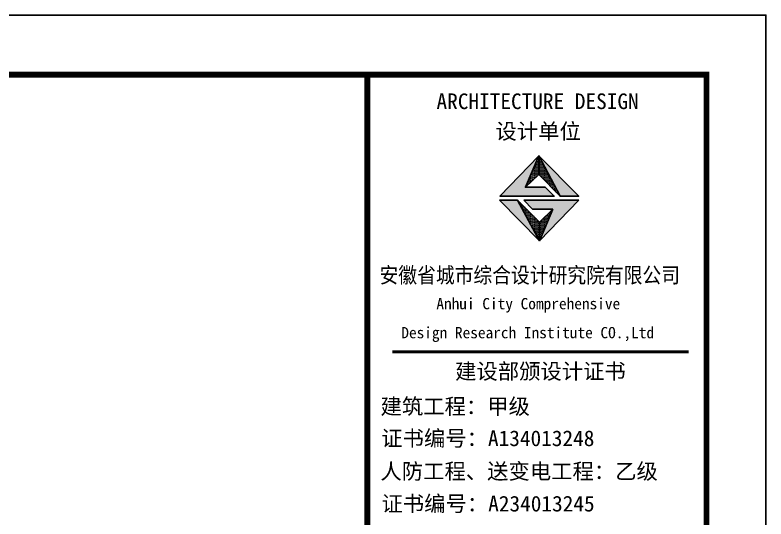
# Model space of a CAD drawing. Extents: x 1169373 to 1354985, y 649019 to 904199.
# Drawn here: x 1342283 to 1354905, y 816955 to 825419 of the extents above; entities that cross this region are included whole.
import ezdxf

# ---------------------------------------------------------------- set-up
doc = ezdxf.new("R2010")
doc.units = 0
doc.header["$LTSCALE"] = 1000
doc.header["$MEASUREMENT"] = 0
for name, color, linetype in [('A_DE_DETAIL_3', 144, 'Continuous'), ('PUB_TEXT', 7, 'Continuous'), ('图框', 7, 'Continuous')]:
    doc.layers.add(name, color=color, linetype=linetype)
doc.styles.add('黑体', font='simhei.ttf')

msp = doc.modelspace()

# ---------------------------------------------------------------- hatches: boundary and pattern name
for points in [[(1350861, 822525), (1351089, 823053), (1350432, 822378), (1351346, 822378), (1351195, 822525)], [(1351447, 822375), (1351757, 822375), (1351089, 823053)]]:
    msp.add_hatch(color=1).paths.add_polyline_path(points)
at = {"layer": 'A_DE_DETAIL_3'}
for points in [[(1350728, 822310), (1350425, 822310), (1351098, 821627)], [(1350833, 822312), (1350982, 822156), (1351320, 822156), (1351098, 821627), (1351757, 822312)]]:
    msp.add_hatch(color=1, dxfattribs=at).paths.add_polyline_path(points)
at = {"layer": 'PUB_TEXT'}
h = msp.add_hatch(dxfattribs=at)
h.set_pattern_fill('DOTS', color=256, scale=300, style=0)
h.set_pattern_definition([(0, (-928274.032, 1684102.498), (9.375, 18.75), [0, -18.75])])
h.paths.add_polyline_path([(1351098, 821627), (1351098, 821942), (1350728, 822310)])
h.paths.add_polyline_path([(1351320, 822156), (1351098, 821942), (1351098, 821627)])
h.paths.add_polyline_path([(1351089, 823053), (1351089, 822742), (1351447, 822375)])
h.paths.add_polyline_path([(1351089, 822742), (1351089, 823053), (1350861, 822525)])

# ---------------------------------------------------------------- linework, layer by layer
for p, q in [((1350861, 822525), (1351089, 823053)), ((1351089, 823053), (1351447, 822375)), ((1351098, 821627), (1350425, 822310)), ((1350425, 822310), (1350728, 822310)), ((1350425, 822310), (1350728, 822310)), ((1351098, 821942), (1350728, 822310)), ((1350833, 822312), (1351757, 822312)), ((1350982, 822156), (1350833, 822312)), ((1351757, 822312), (1351098, 821627)), ((1351320, 822156), (1350982, 822156)), ((1351098, 821942), (1351320, 822156)), ((1351320, 822156), (1351098, 821627)), ((1351098, 821627), (1351098, 821942)), ((1351098, 821627), (1351098, 821942))]:
    msp.add_line(p, q)
at = {"color": 3}
msp.add_lwpolyline([(1295505, 783419), (1295505, 825419), (1354905, 825419), (1354905, 783419)], close=True, dxfattribs=at)
at = {"const_width": 100}
msp.add_lwpolyline([(1298005, 784419), (1353905, 784419), (1353905, 824419), (1298005, 824419)], close=True, dxfattribs=at)
for points in [[(1351195, 822525), (1350861, 822525), (1351089, 822742), (1351447, 822375), (1351757, 822375), (1351089, 823053), (1350432, 822378), (1351346, 822378), (1351195, 822525)], [(1351089, 823053), (1351089, 822742)]]:
    msp.add_lwpolyline(points)
at = {"layer": 'A_DE_DETAIL_3', "color": 1}
for p, q in [((1351098, 821627), (1350425, 822310)), ((1350728, 822310), (1351098, 821627))]:
    msp.add_line(p, q, dxfattribs=at)
at = {"layer": '图框', "color": 4}
msp.add_line((1348205, 824419), (1348205, 784419), dxfattribs=at)
for points, const_width in [([(1348205, 824419), (1348205, 784419)], 98.6), ([(1348624, 819763), (1353604, 819763)], 49.8)]:
    msp.add_lwpolyline(points, dxfattribs=dict(at, const_width=const_width))
at = {"layer": '图框', "color": 4, "const_width": 98.6}
msp.add_lwpolyline([(1348205, 824419), (1353905, 824419), (1353905, 784419), (1348205, 784419)], close=True, dxfattribs=at)

# ---------------------------------------------------------------- texts
at = {"layer": '图框', "color": 4, "style": '黑体'}
for s, height, p in [('ARCHITECTURE DESIGN', 262.94, (1349367, 823839)), ('设计单位', 262.9, (1350359, 823335)), ('Anhui City Comprehensive ', 189.24, (1349365, 820477)), (' Design Research Institute CO.,Ltd', 189.24, (1348647, 819990)), ('建设部颁设计证书', 262.9, (1349680, 819304)), (' 建筑工程：甲级', 262.9, (1348248, 818715)), ('证书编号：A134013248', 262.94, (1348439, 818179)), ('人防工程、送变电工程：乙级', 262.94, (1348425, 817625)), ('证书编号：A234013245', 262.94, (1348443, 817081))]:
    msp.add_text(s, height=height, dxfattribs=at).set_placement(p)
at = {"layer": '图框', "color": 4, "style": '黑体', "width": 0.88}
msp.add_text('安徽省城市综合设计研究院有限公司', height=262.94, dxfattribs=at).set_placement((1348410, 820919))

doc.saveas('drawing.dxf')
